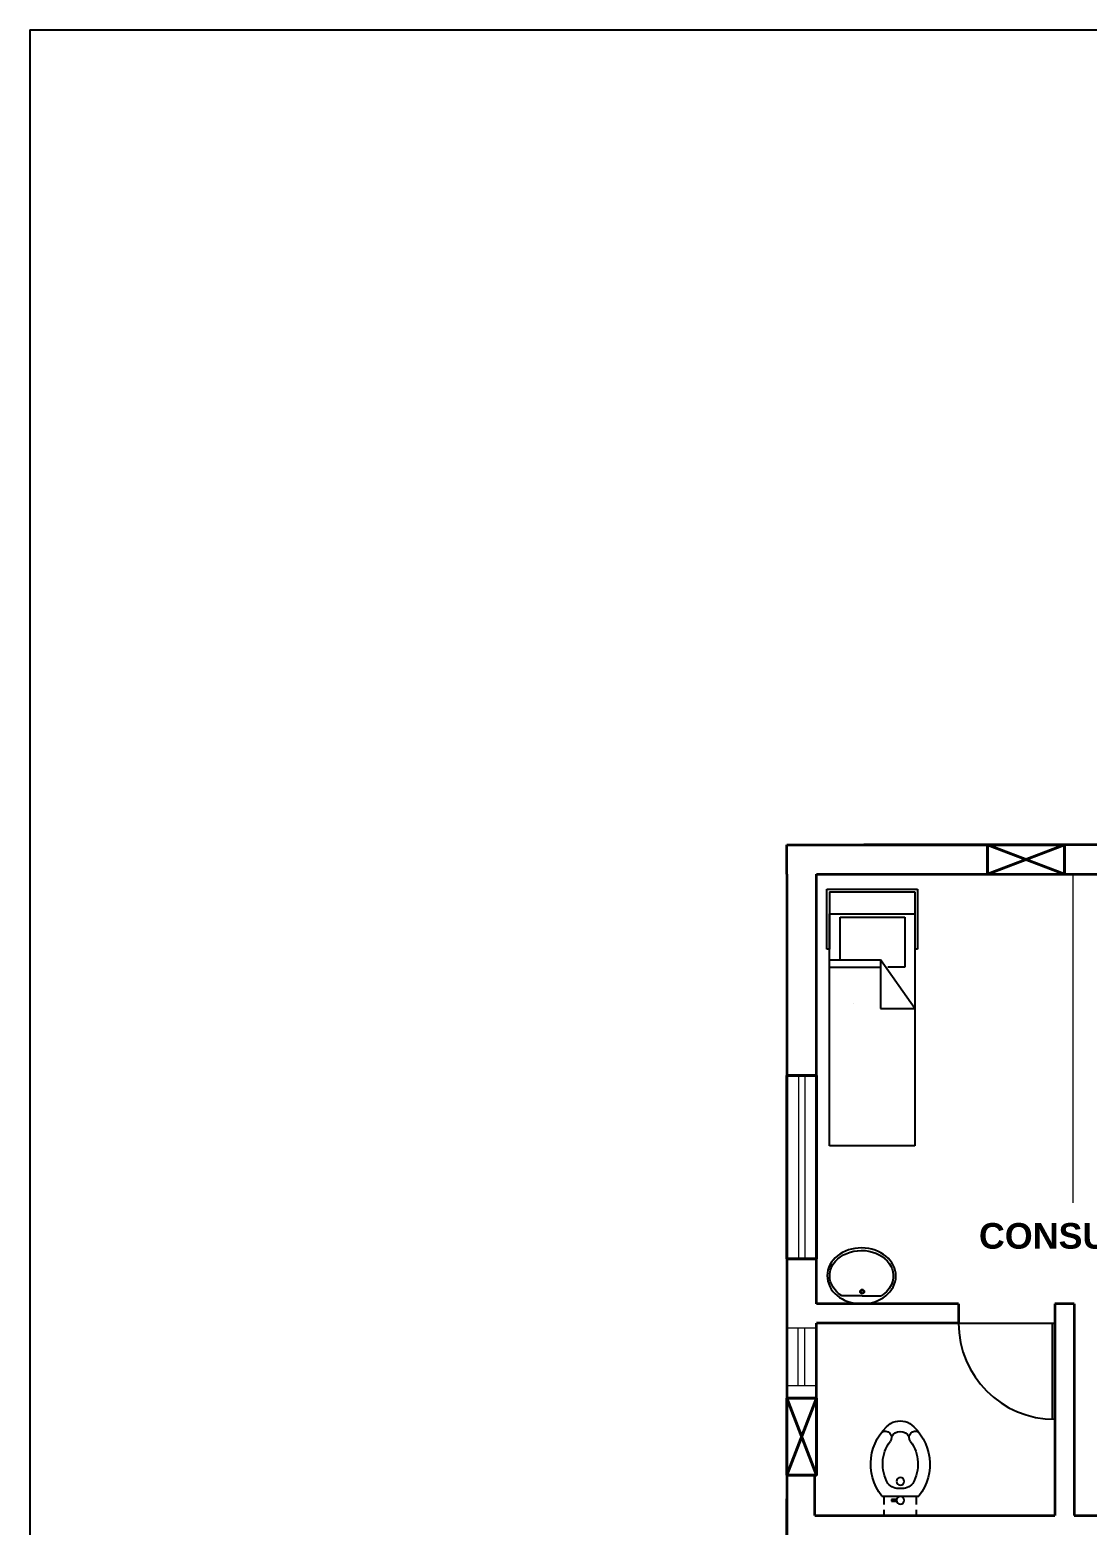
# Model space of a CAD drawing. Header units: inches. Extents: x -17070 to 527, y 504 to 2398.
# Drawn here: x -10654.93 to -10646.69, y 536.73 to 548.39 of the extents above; entities that cross this region are included whole.
import ezdxf

# ---------------------------------------------------------------- set-up
doc = ezdxf.new("R2010")
doc.units = ezdxf.units.IN
for name, color, linetype in [('A-Flor-Pfix', 140, 'Continuous'), ('DOOR', 5, 'Continuous'), ('elevation', 7, 'Continuous'), ('toilet furniture', 37, 'Continuous')]:
    doc.layers.add(name, color=color, linetype=linetype)
for name, color, linetype, lineweight in [('COL', 5, 'Continuous', 40), ('ELE-1', 105, 'Continuous', 40), ('hatch', 155, 'Continuous', 5), ('section', 1, 'Continuous', 35), ('WIN', 4, 'Continuous', 20)]:
    doc.layers.add(name, color=color, linetype=linetype, lineweight=lineweight)
doc.styles.add('ROMANC', font='arialbd.ttf', dxfattribs={"height": 0.35})
doc.linetypes.add('ZIGZAG', pattern='A,0.0001,-0.2,[131,ltypeshp.shx,S=0.2,R=0,X=-0.2,Y=0],-0.4,[131,ltypeshp.shx,S=0.2,R=180,X=0.2,Y=0],-0.2', length=0.8001)

# ---------------------------------------------------------------- blocks, each defined once
blk = doc.blocks.new('de')
at = {"layer": 'elevation', "ltscale": 0.0005}
for q in [(-10856.06422, 504.72708), (-10856.90422, 504.13708)]:
    blk.add_line((-10856.90422, 504.72708), q, dxfattribs=at)
blk = doc.blocks.new('A$C37A41DED')
for p, q in [((5.39, 22.36), (51.42, 68.39)), ((51.42, 68.39), (68.39, 51.42)), ((68.39, 51.42), (22.36, 5.39)), ((24.23, 41.2), (21.37, 24.71)), ((31.04, 34.39), (24.23, 41.2)), ((21.37, 24.71), (31.04, 34.39)), ((0, 18.03), (11.93, 29.96)), ((1.06, 18.03), (12.46, 29.43)), ((8.13, 21.03), (18.03, 30.94)), ((11.93, 29.96), (12.46, 29.43)), ((18.03, 30.94), (21.35, 27.62)), ((22.89, 26.24), (33.05, 16.08)), ((22.36, 5.39), (5.39, 22.36)), ((20.95, 8.22), (8.13, 21.03)), ((31.52, 14.56), (21.37, 24.71)), ((18.03, 0), (0, 18.03)), ((18.03, 1.06), (1.06, 18.03)), ((29.41, 16.67), (20.95, 8.21)), ((18.03, 1.06), (29.43, 12.46)), ((29.96, 11.93), (18.03, 0)), ((29.43, 12.46), (29.96, 11.93))]:
    blk.add_line(p, q)
blk = doc.blocks.new('A$C031929D8')
at = {"layer": 'A-Flor-Pfix'}
for p, q in [((5.57, -23.31), (5.57, -12.69)), ((0, -13.39), (1.62, -13.39)), ((0, -22.61), (0, -13.39)), ((3.12, -13.39), (5.57, -13.39)), ((4.07, -19.06), (4.53, -19.06)), ((4.07, -20.55), (4.07, -19.06)), ((4.53, -20.55), (4.07, -20.55)), ((4.53, -19.06), (4.53, -20.55)), ((0, -22.61), (1.62, -22.61)), ((3.12, -22.61), (5.57, -22.61))]:
    blk.add_line(p, q, dxfattribs=at)
for centre in [(4.34, -17.96), (9.77, -17.96)]:
    blk.add_circle(centre, 1.1, dxfattribs=at)
for centre, radius, start, end in [((14.71, -24.38), 14.84, 38.0593, 128.0114), ((22.38, -13.7), 1.79, 230.0447, 34.4638), ((11.85, -17.61), 4.14, 129.8929, 185.4705), ((14.72, -24.06), 11.1, 54.0717, 119.8254), ((21.27, -18), 2.82, 296.8113, 63.1887), ((21.27, -18), 5.82, 331.6141, 28.3859), ((14.71, -11.62), 14.84, 231.9886, 321.9407), ((11.85, -18.39), 4.14, 174.5295, 230.1071), ((14.72, -11.94), 11.1, 240.1746, 305.9283), ((22.38, -22.3), 1.79, 325.5362, 129.9553)]:
    blk.add_arc(centre, radius, start, end, dxfattribs=at)
blk = doc.blocks.new('A$C6D011404')
at = {"layer": 'toilet furniture'}
for q in [(118, 64), (434, 64)]:
    blk.add_line((281, 64), q, dxfattribs=at)
for radius in [16.7, 11.9]:
    blk.add_circle((281, 99), radius, dxfattribs=at)
at = {"layer": 'toilet furniture', "extrusion": (0, 0, -1)}
blk.add_ellipse((276, 225), major_axis=(276, -2), ratio=0.815709, start_param=3.141593, end_param=9.424778, dxfattribs=at)
at = {"layer": 'toilet furniture'}
blk.add_open_spline([(118, 64), (58, 102), (22, 162), (20, 223), (20, 225), (20, 227), (20, 268), (36, 309), (113, 396), (192, 429), (355, 430), (435, 397), (529, 293), (543, 225), (505, 126), (475, 90), (434, 64)], degree=3, knots=[5.365258, 5.365258, 5.365258, 5.365258, 6.257078, 6.257078, 6.283185, 6.283185, 6.283185, 6.901165, 6.901165, 7.841015, 7.841015, 8.780865, 8.780865, 9.720714, 9.720714, 10.328696, 10.328696, 10.328696, 10.328696], dxfattribs=at)

msp = doc.modelspace()

# ---------------------------------------------------------------- linework, layer by layer
at = {"layer": 'COL', "ltscale": 0.0005}
for p, q in [((-10647.46833, 541.80297), (-10646.86833, 542.03297)), ((-10647.46833, 542.03297), (-10646.86833, 541.80297)), ((-10649.03083, 537.11797), (-10648.80083, 537.71797)), ((-10648.80083, 537.11797), (-10649.03083, 537.71797))]:
    msp.add_line(p, q, dxfattribs=at)
for points in [[(-10647.46833, 542.03297), (-10647.46833, 541.80297)], [(-10646.86833, 541.80297), (-10646.86833, 542.03297)]]:
    msp.add_lwpolyline(points, dxfattribs=at)
msp.add_lwpolyline([(-10649.03083, 537.11797), (-10648.80083, 537.11797), (-10648.80083, 537.71797), (-10649.03083, 537.71797)], close=True, dxfattribs=at)
at = {"layer": 'DOOR', "ltscale": 0.0005}
for p, q in [((-10647.693, 538.30297), (-10646.943, 538.30297)), ((-10646.963, 538.30297), (-10646.963, 537.55297)), ((-10646.943, 538.30297), (-10646.943, 537.55297))]:
    msp.add_line(p, q, dxfattribs=at)
msp.add_arc((-10646.943, 538.30297), 0.75, 180, 270, dxfattribs=at)
at = {"layer": 'ELE-1', "ltscale": 0.0005}
for p, q in [((-10649.03083, 540.23485), (-10649.03083, 538.80485)), ((-10649.03083, 540.23485), (-10648.80083, 540.23485)), ((-10648.80083, 540.23485), (-10648.80083, 538.80485)), ((-10649.03083, 538.80485), (-10648.80083, 538.80485))]:
    msp.add_line(p, q, dxfattribs=at)
at = {"layer": 'elevation', "color": 26, "linetype": 'ZIGZAG', "lineweight": 15, "ltscale": 0.2}
msp.add_line((-10646.80083, 539.24135), (-10646.80083, 541.80297), dxfattribs=at)
at = {"layer": 'hatch', "ltscale": 0.0005}
msp.add_line((-10648.5151, 540.79643), (-10648.5151, 540.79643), dxfattribs=at)
at = {"layer": 'section', "ltscale": 0.0005}
for p, q in [((-10649.03083, 542.03297), (-10646.86833, 542.03297)), ((-10649.03083, 541.80297), (-10649.03083, 542.03297)), ((-10644.68083, 542.03297), (-10648.43083, 542.03297)), ((-10643.60333, 542.03297), (-10648.43083, 542.03297)), ((-10649.03083, 541.80297), (-10649.03083, 537.71797)), ((-10648.80083, 541.80297), (-10643.60333, 541.80297)), ((-10648.80083, 538.45297), (-10648.80083, 541.80297)), ((-10647.693, 538.45297), (-10648.80083, 538.45297)), ((-10647.693, 538.45297), (-10647.693, 538.30297)), ((-10646.943, 538.45297), (-10646.943, 536.80297)), ((-10646.793, 538.45297), (-10646.943, 538.45297)), ((-10646.793, 538.45297), (-10646.793, 536.80297)), ((-10647.693, 538.30297), (-10648.80083, 538.30297)), ((-10648.80083, 537.71797), (-10648.80083, 538.30297)), ((-10649.03083, 537.11797), (-10649.03083, 534.70797)), ((-10648.813, 536.80297), (-10648.813, 537.11797)), ((-10649.03083, 534.70797), (-10649.03083, 536.93297)), ((-10648.813, 536.80297), (-10646.943, 536.80297)), ((-10648.793, 536.80297), (-10646.943, 536.80297)), ((-10646.793, 536.80297), (-10643.663, 536.80297))]:
    msp.add_line(p, q, dxfattribs=at)
at = {"layer": 'WIN', "ltscale": 0.0005}
for p, q in [((-10648.94083, 540.23485), (-10648.94083, 538.80485)), ((-10648.89083, 540.23485), (-10648.89083, 538.80485)), ((-10649.03083, 538.26388), (-10649.03083, 537.81388)), ((-10648.80083, 538.26388), (-10649.03083, 538.26388)), ((-10648.94249, 537.81388), (-10648.94249, 538.26388)), ((-10648.89249, 537.81388), (-10648.89249, 538.26388)), ((-10648.80083, 538.26388), (-10648.80083, 537.81388)), ((-10648.80083, 537.81388), (-10649.03083, 537.81388))]:
    msp.add_line(p, q, dxfattribs=at)

# ---------------------------------------------------------------- block references
at = {"xscale": 0.02779377823968811, "yscale": 0.02779377824117546, "zscale": 0.02779377824022958, "rotation": 225.0000000026515}
msp.add_blockref('A$C37A41DED', (-10648.36693, 542.04092), dxfattribs=at)
at = {"layer": 'A-Flor-Pfix', "extrusion": (0, 0, -1), "xscale": 0.02721735385500779, "yscale": 0.02721735385500779, "zscale": -0.02721735385508233, "rotation": 90}
msp.add_blockref('A$C031929D8', (10647.65784, 536.80297), dxfattribs=at)
at = {"layer": 'elevation', "xscale": 75, "yscale": 75, "zscale": 75}
msp.add_blockref('de', (803612.88564, -37306.1441), dxfattribs=at)
at = {"layer": 'toilet furniture', "xscale": 0.0009697971117541776, "yscale": 0.0009698200465209084, "zscale": 0.0009697937390715716, "rotation": 359.9853287806176}
msp.add_blockref('A$C6D011404', (-10648.71735, 538.45302), dxfattribs=at)

# ---------------------------------------------------------------- texts
at = {"layer": 'elevation', "ltscale": 0.0005, "insert": (-10647.53482, 539.08337), "char_height": 0.2, "width": 335.6252416, "attachment_point": 1, "style": 'ROMANC'}
msp.add_mtext('CONSULTING ROOM', dxfattribs=at)

doc.saveas('drawing.dxf')
